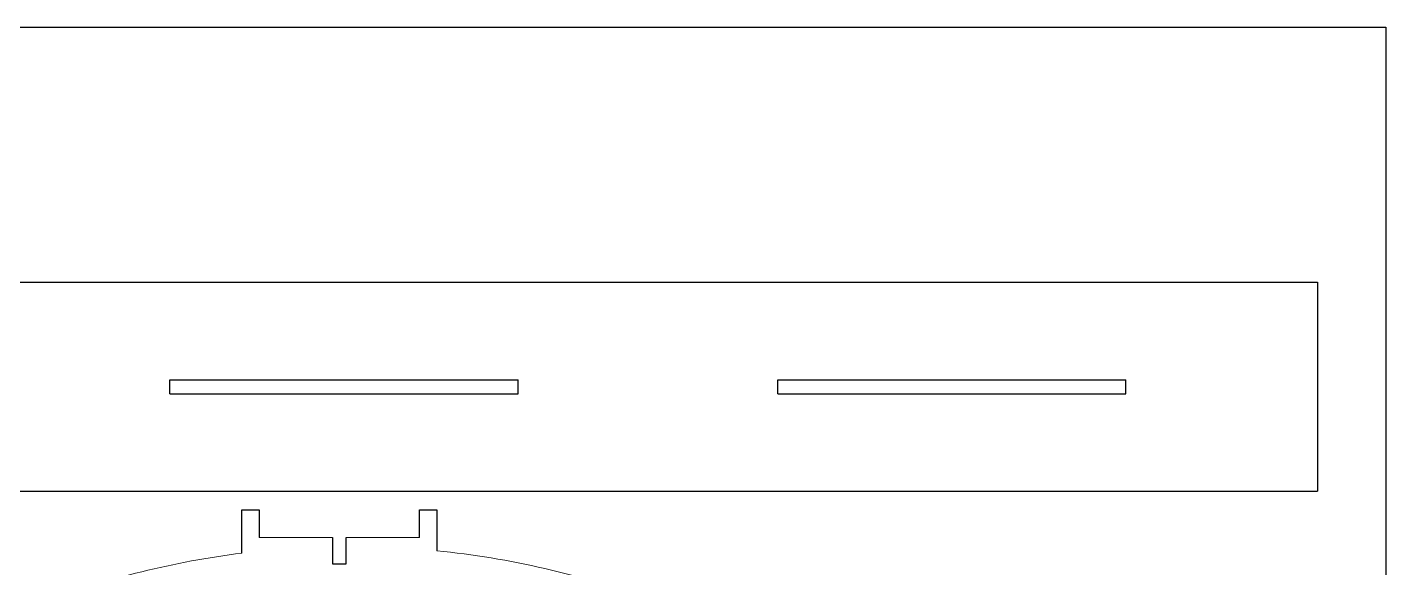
# Model space of a CAD drawing. Header units: millimetres. Extents: x 0 to 606, y -442 to 420.
# Drawn here: x 203.9 to 594, y 264.8 to 420 of the extents above; entities that cross this region are included whole.
import ezdxf

# ---------------------------------------------------------------- set-up
doc = ezdxf.new("R2010")
doc.units = ezdxf.units.MM

msp = doc.modelspace()

# ---------------------------------------------------------------- linework, layer by layer
for p, q in [((15.33, 346.82), (574.39, 346.82)), ((574.39, 346.82), (574.39, 286.82)), ((244.86, 314.82), (244.86, 318.81)), ((244.86, 318.81), (344.86, 318.81)), ((344.86, 314.82), (344.86, 318.81)), ((419.39, 314.82), (419.39, 318.81)), ((419.39, 318.81), (519.39, 318.81)), ((519.39, 314.82), (519.39, 318.81)), ((244.86, 314.82), (344.86, 314.82)), ((419.39, 314.82), (519.39, 314.82)), ((15.33, 286.82), (574.39, 286.82)), ((265.49, 269.05), (265.49, 281.53)), ((265.49, 281.53), (270.49, 281.53)), ((270.49, 281.53), (270.49, 273.53)), ((316.5, 273.53), (316.5, 281.53)), ((316.5, 281.53), (321.5, 281.53)), ((321.5, 281.53), (321.5, 269.74)), ((291.49, 273.53), (291.49, 266.03)), ((295.49, 266.03), (295.49, 273.53)), ((291.49, 266.03), (295.49, 266.03))]:
    msp.add_line(p, q)
msp.add_lwpolyline([(0, 0), (0, 420), (594, 420), (594, 0)], close=True)
at = {"lineweight": 5}
for points in [[(270.49, 273.53), (291.49, 273.53)], [(295.49, 273.53), (316.5, 273.53)]]:
    msp.add_lwpolyline(points, dxfattribs=at)
for start, end in [(69.8166, 84.2646), (97.1502, 110.5837)]:
    msp.add_arc((296.56, 21.41), 249.58, start, end, dxfattribs=at)

doc.saveas('drawing.dxf')
